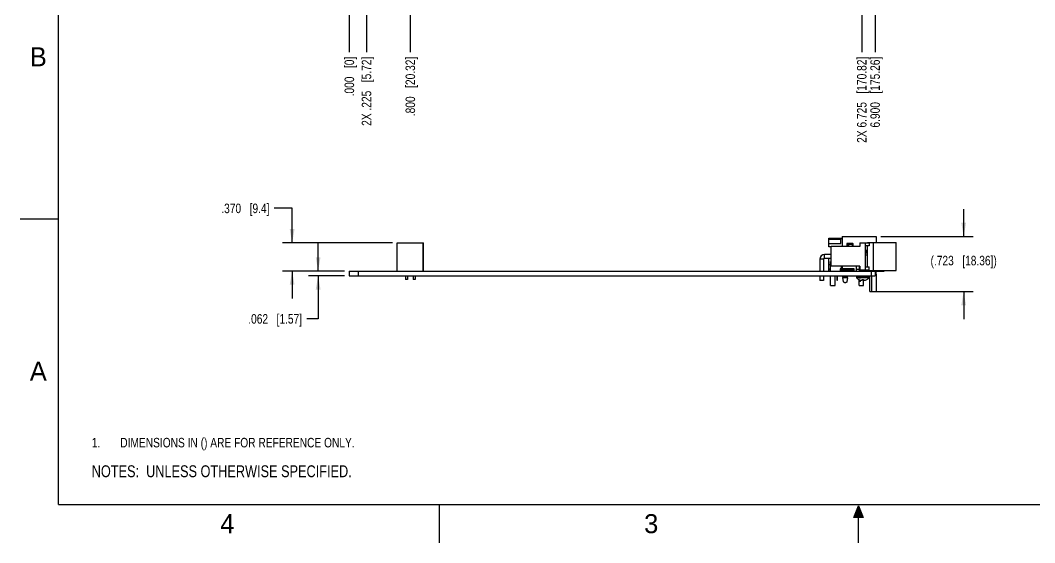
# Model space of a CAD drawing. Header units: inches. Extents: x 0 to 22, y 0 to 17.
# Drawn here: x 0 to 13.31, y 0 to 6.85 of the extents above; entities that cross this region are included whole.
import ezdxf

# ---------------------------------------------------------------- set-up
doc = ezdxf.new("R2010")
doc.units = ezdxf.units.IN
doc.header["$LTSCALE"] = 1.21
doc.header["$MEASUREMENT"] = 0
doc.layers.get('0').update_dxf_attribs({"linetype": 'CONTINUOUS'})
doc.layers.add('DETAIL', color=7, linetype='CONTINUOUS')
doc.layers.add('DIMENSIONS', color=7, linetype='CONTINUOUS')
doc.styles.get("Standard").update_dxf_attribs({"font": 'txt', "width": 0.8})
doc.styles.add('TEXTSTYLE_2', font='txt')
doc.dimstyles.new('DIMSTYLE_1', dxfattribs={"dimtxt": 0.125, "dimasz": 0.18, "dimexe": 0.18, "dimexo": 0.0625, "dimgap": 0.09, "dimtad": 0, "dimtih": 1, "dimtoh": 1, "dimdec": 3, "dimzin": 4, "dimdsep": 46, "dimtxsty": 'STANDARD', "dimblk": '_FILLED', "dimblk1": '_FILLED', "dimblk2": '_FILLED', "dimcen": 0.09, "dimadec": 0, "dimazin": 0, "dimtp": 0.01, "dimtm": 0.01, "dimtfac": 1, "dimtdec": 3, "dimtofl": 0, "dimtmove": 0, "dimatfit": 3, "dimldrblk": '_FILLED', "dimfxl": 1, "dimtolj": 1, "dimtzin": 4, "dimarcsym": 0})
doc.dimstyles.new('DIMSTYLE_2', dxfattribs={"dimtxt": 0.125, "dimasz": 0.18, "dimexe": 0.18, "dimexo": 0.0625, "dimgap": 0.09, "dimtad": 0, "dimtih": 1, "dimtoh": 1, "dimdec": 3, "dimzin": 4, "dimdsep": 46, "dimtxsty": 'STANDARD', "dimblk": '_FILLED', "dimblk1": '_FILLED', "dimblk2": '_FILLED', "dimcen": 0.09, "dimadec": 0, "dimazin": 0, "dimtp": 0.01, "dimtm": 0.01, "dimtfac": 1, "dimtdec": 3, "dimtofl": 0, "dimtmove": 0, "dimatfit": 3, "dimldrblk": '_FILLED', "dimfxl": 1, "dimtolj": 1, "dimtzin": 4, "dimarcsym": 0})

# ---------------------------------------------------------------- blocks, each defined once
blk = doc.blocks.new('_FILLED')
at = {"color": 0, "linetype": 'BYBLOCK'}
blk.add_solid([(0, 0), (-1, 0.174), (-1, -0.174)], dxfattribs=at)
blk = doc.blocks.new('*D0')
at = {"layer": 'DIMENSIONS', "color": 2, "linetype": 'CONTINUOUS'}
for p, q in [((12.381, 4.017), (12.381, 4.377)), ((11.294, 4.017), (12.506, 4.017)), ((11.232, 3.294), (12.506, 3.294)), ((12.381, 3.294), (12.381, 2.934))]:
    blk.add_line(p, q, dxfattribs=at)
at = {"layer": 'DIMENSIONS', "color": 2, "linetype": 'CONTINUOUS', "xscale": 0.18, "yscale": 0.18, "zscale": 0.18}
for p, rotation in [((12.381, 4.017), 270), ((12.381, 3.294), 90)]:
    blk.add_blockref('_FILLED', p, dxfattribs=dict(at, rotation=rotation))
at = {"layer": 'DIMENSIONS', "color": 2, "linetype": 'CONTINUOUS', "insert": (12.381, 3.764), "char_height": 0.125, "width": 1.425, "attachment_point": 2, "line_spacing_factor": 0.9}
blk.add_mtext('(.723{\\Ftxt.shx;\\W1.000000;\\H0.125000; }[18.36])', dxfattribs=at)
blk = doc.blocks.new('*D1')
at = {"layer": 'DIMENSIONS', "color": 2, "linetype": 'CONTINUOUS'}
for p, q in [((3.568, 4.387), (3.332, 4.387)), ((3.568, 3.934), (3.568, 4.387)), ((4.886, 3.934), (3.443, 3.934)), ((4.256, 3.564), (3.443, 3.564)), ((3.568, 3.564), (3.568, 3.204))]:
    blk.add_line(p, q, dxfattribs=at)
at = {"layer": 'DIMENSIONS', "color": 2, "linetype": 'CONTINUOUS', "xscale": 0.18, "yscale": 0.18, "zscale": 0.18}
for p, rotation in [((3.568, 3.934), 270), ((3.568, 3.564), 90)]:
    blk.add_blockref('_FILLED', p, dxfattribs=dict(at, rotation=rotation))
at = {"layer": 'DIMENSIONS', "color": 2, "linetype": 'CONTINUOUS', "insert": (3.27, 4.449), "char_height": 0.125, "width": 1.025, "attachment_point": 3, "line_spacing_factor": 0.9}
blk.add_mtext('.370{\\Ftxt.shx;\\W1.000000;\\H0.125000; }[9.4]', dxfattribs=at)
blk = doc.blocks.new('*D2')
at = {"layer": 'DIMENSIONS', "color": 2, "linetype": 'CONTINUOUS'}
for p, q in [((3.909, 3.564), (3.909, 3.924)), ((4.256, 3.564), (3.784, 3.564)), ((4.256, 3.502), (3.784, 3.502)), ((3.909, 3.502), (3.909, 2.936)), ((3.909, 2.936), (3.76, 2.936))]:
    blk.add_line(p, q, dxfattribs=at)
at = {"layer": 'DIMENSIONS', "color": 2, "linetype": 'CONTINUOUS', "xscale": 0.18, "yscale": 0.18, "zscale": 0.18}
for p, rotation in [((3.909, 3.564), 270), ((3.909, 3.502), 90)]:
    blk.add_blockref('_FILLED', p, dxfattribs=dict(at, rotation=rotation))
at = {"layer": 'DIMENSIONS', "color": 2, "linetype": 'CONTINUOUS', "insert": (3.698, 2.999), "char_height": 0.125, "width": 1.125, "attachment_point": 3, "line_spacing_factor": 0.9}
blk.add_mtext('.062{\\Ftxt.shx;\\W1.000000;\\H0.125000; }[1.57]', dxfattribs=at)
blk = doc.blocks.new('*D5')
at = {"layer": 'DIMENSIONS', "color": 2, "linetype": 'CONTINUOUS'}
blk.add_line((11.218, 7.113), (11.218, 6.438), dxfattribs=at)
at = {"layer": 'DIMENSIONS', "color": 2, "linetype": 'CONTINUOUS', "insert": (11.156, 6.376), "char_height": 0.125, "width": 1.425, "attachment_point": 3, "rotation": 90, "line_spacing_factor": 0.9}
blk.add_mtext('6.900{\\Ftxt.shx;\\W1.000000;\\H0.125000; }[175.26]', dxfattribs=at)
blk = doc.blocks.new('*D6')
at = {"layer": 'DIMENSIONS', "color": 2, "linetype": 'CONTINUOUS'}
blk.add_line((4.318, 7.178), (4.318, 6.438), dxfattribs=at)
at = {"layer": 'DIMENSIONS', "color": 2, "linetype": 'CONTINUOUS', "insert": (4.256, 6.376), "char_height": 0.125, "width": 0.825, "attachment_point": 3, "rotation": 90, "line_spacing_factor": 0.9}
blk.add_mtext('.000{\\Ftxt.shx;\\W1.000000;\\H0.125000; }[0]', dxfattribs=at)
blk = doc.blocks.new('*D13')
at = {"layer": 'DIMENSIONS', "color": 2, "linetype": 'CONTINUOUS'}
blk.add_line((4.543, 7.223), (4.543, 6.438), dxfattribs=at)
at = {"layer": 'DIMENSIONS', "color": 2, "linetype": 'CONTINUOUS', "insert": (4.481, 6.376), "char_height": 0.125, "width": 1.425, "attachment_point": 3, "rotation": 90, "line_spacing_factor": 0.9}
blk.add_mtext('2X .225{\\Ftxt.shx;\\W1.000000;\\H0.125000; }[5.72]', dxfattribs=at)
blk = doc.blocks.new('*D14')
at = {"layer": 'DIMENSIONS', "color": 2, "linetype": 'CONTINUOUS'}
blk.add_line((11.043, 7.223), (11.043, 6.438), dxfattribs=at)
at = {"layer": 'DIMENSIONS', "color": 2, "linetype": 'CONTINUOUS', "insert": (10.981, 6.376), "char_height": 0.125, "width": 1.725, "attachment_point": 3, "rotation": 90, "line_spacing_factor": 0.9}
blk.add_mtext('2X 6.725{\\Ftxt.shx;\\W1.000000;\\H0.125000; }[170.82]', dxfattribs=at)
blk = doc.blocks.new('*D15')
at = {"layer": 'DIMENSIONS', "color": 2, "linetype": 'CONTINUOUS'}
blk.add_line((5.118, 7.493), (5.118, 6.438), dxfattribs=at)
at = {"layer": 'DIMENSIONS', "color": 2, "linetype": 'CONTINUOUS', "insert": (5.056, 6.376), "char_height": 0.125, "width": 1.225, "attachment_point": 3, "rotation": 90, "line_spacing_factor": 0.9}
blk.add_mtext('.800{\\Ftxt.shx;\\W1.000000;\\H0.125000; }[20.32]', dxfattribs=at)
blk = doc.blocks.new('NOTES_HEADER_BL0', base_point=(3.1215, 0.9375))
at = {"layer": 'DETAIL', "color": 2, "linetype": 'CONTINUOUS', "width": 0.8}
blk.add_text('NOTES:  UNLESS OTHERWISE SPECIFIED.', height=0.156, dxfattribs=at).set_placement((0.9375, 0.8595))
blk = doc.blocks.new('DIMS_REF_BL1', base_point=(3.125, 1.312))
at = {"layer": 'DETAIL', "color": 2, "linetype": 'CONTINUOUS', "width": 0.8}
for s, p in [('1.', (0.938, 1.25)), ('DIMENSIONS IN () ARE FOR REFERENCE ONLY.', (1.312, 1.25))]:
    blk.add_text(s, height=0.125, dxfattribs=at).set_placement(p)

msp = doc.modelspace()

# ---------------------------------------------------------------- hatches: boundary and pattern name
at = {"linetype": 'CONTINUOUS'}
msp.add_hatch(color=2, dxfattribs=at).paths.add_polyline_path([(10.9375, 0.3287), (11, 0.485), (11.0625, 0.3287)])

# ---------------------------------------------------------------- linework, layer by layer
at = {"color": 2, "linetype": 'CONTINUOUS'}
for p, q in [((0, 4.25), (0.5, 4.25)), ((5.5, 0), (5.5, 0.5)), ((10.9375, 0.3287), (11, 0.485)), ((11, 0.485), (11.0625, 0.3287)), ((11, 0), (11, 0.485)), ((11.0625, 0.3287), (10.9375, 0.3287))]:
    msp.add_line(p, q, dxfattribs=at)
at = {"color": 7, "linetype": 'CONTINUOUS'}
for p, q in [((10.6131, 3.9974), (10.7863, 3.9974)), ((10.6131, 3.8801), (10.6131, 3.9974)), ((10.7863, 4.0171), (11.2312, 4.0171)), ((10.7863, 4.0171), (10.7863, 3.8853)), ((11.2312, 4.0171), (11.2312, 3.9383)), ((4.9482, 3.5643), (4.9482, 3.9343)), ((4.9482, 3.9343), (5.2932, 3.9343)), ((5.2882, 3.5643), (5.2882, 3.9343)), ((5.2932, 3.5643), (5.2932, 3.9343)), ((10.7863, 3.9876), (10.6131, 3.9876)), ((10.6131, 3.9836), (10.7706, 3.9836)), ((10.6131, 3.925), (10.7706, 3.925)), ((10.6432, 3.8801), (10.6131, 3.8801)), ((11.0182, 3.8853), (10.6432, 3.8853)), ((10.6432, 3.6263), (10.6432, 3.8853)), ((10.7706, 3.925), (10.7706, 3.9836)), ((10.8466, 3.921), (10.8466, 3.8853)), ((10.9162, 3.9114), (10.8505, 3.9114)), ((10.8505, 3.9114), (10.8505, 3.8853)), ((10.9246, 3.9261), (10.8518, 3.9261)), ((10.8702, 3.9114), (10.8702, 3.8853)), ((10.9162, 3.9114), (10.9162, 3.8853)), ((10.9297, 3.8853), (10.9297, 3.921)), ((11.0182, 3.9333), (11.1426, 3.9333)), ((11.0182, 3.9333), (11.0182, 3.8853)), ((11.0902, 3.9333), (11.0902, 3.5783)), ((11.1426, 3.8933), (11.0902, 3.8933)), ((11.1189, 3.9383), (11.4952, 3.9383)), ((11.1189, 3.9333), (11.1189, 3.9383)), ((11.1189, 3.6183), (11.1189, 3.8933)), ((11.1426, 3.9333), (11.1426, 3.8933)), ((11.1979, 3.5733), (11.1979, 3.9383)), ((11.4952, 3.5733), (11.4952, 3.9383)), ((10.6432, 3.7803), (10.5552, 3.7803)), ((10.5552, 3.7303), (10.5552, 3.7803)), ((10.6432, 3.7303), (10.5552, 3.7303)), ((10.6131, 3.5643), (10.6131, 3.7303)), ((10.6365, 3.7935), (10.6365, 3.7803)), ((11.0902, 3.8399), (11.1189, 3.8399)), ((11.1189, 3.8163), (11.0902, 3.8163)), ((11.1189, 3.7966), (11.0902, 3.7966)), ((11.0902, 3.7769), (11.1189, 3.7769)), ((10.5432, 3.7183), (10.4932, 3.7183)), ((10.4932, 3.7183), (10.4932, 3.5643)), ((10.5432, 3.7183), (10.5432, 3.5643)), ((10.6131, 3.6517), (10.6332, 3.6517)), ((10.6332, 3.6893), (10.6432, 3.6893)), ((10.6332, 3.5643), (10.6332, 3.6893)), ((11.0182, 3.6263), (10.6432, 3.6263)), ((10.7722, 3.6263), (10.7722, 3.5643)), ((10.7882, 3.6263), (10.7882, 3.5643)), ((10.975, 3.5643), (10.975, 3.6263)), ((11.0102, 3.6263), (11.0102, 3.5643)), ((11.0182, 3.6263), (11.0182, 3.5783)), ((11.0902, 3.6183), (11.1426, 3.6183)), ((11.1426, 3.5783), (11.1426, 3.6183)), ((4.3182, 3.5643), (4.3182, 3.5023)), ((4.3182, 3.5643), (11.3372, 3.5643)), ((4.3182, 3.5023), (11.2182, 3.5023)), ((4.4332, 3.5643), (4.4332, 3.5023)), ((5.0557, 3.5023), (5.0557, 3.4523)), ((5.0807, 3.5023), (5.0807, 3.4523)), ((5.1557, 3.5023), (5.1557, 3.4523)), ((5.1807, 3.5023), (5.1807, 3.4523)), ((10.4932, 3.5023), (10.4932, 3.4393)), ((10.5432, 3.5023), (10.5432, 3.4393)), ((10.6131, 3.5931), (10.6332, 3.5931)), ((10.6131, 3.5891), (10.6332, 3.5891)), ((10.6332, 3.5793), (10.6131, 3.5793)), ((10.6332, 3.3743), (10.6332, 3.5023)), ((10.6932, 3.3743), (10.6932, 3.5023)), ((10.7152, 3.5023), (10.7152, 3.4458)), ((10.7251, 3.4458), (10.7251, 3.5023)), ((10.7722, 3.5943), (10.7582, 3.5943)), ((10.7582, 3.5943), (10.7582, 3.5643)), ((10.7582, 3.5931), (10.7706, 3.5931)), ((10.7582, 3.5891), (10.7722, 3.5891)), ((10.7722, 3.5793), (10.7582, 3.5793)), ((10.7706, 3.5931), (10.7706, 3.5943)), ((10.9432, 3.5943), (10.7882, 3.5943)), ((10.7882, 3.5816), (10.9432, 3.5816)), ((10.7946, 3.4948), (10.7939, 3.5023)), ((10.7946, 3.4948), (10.8584, 3.4948)), ((10.7958, 3.484), (10.7946, 3.4948)), ((10.8561, 3.4768), (10.7969, 3.4768)), ((10.8055, 3.4259), (10.7969, 3.4768)), ((10.8561, 3.4768), (10.8475, 3.4259)), ((10.8572, 3.484), (10.8584, 3.4948)), ((10.8584, 3.4948), (10.859, 3.5023)), ((10.9432, 3.5793), (10.8663, 3.5793)), ((10.8702, 3.5643), (10.8702, 3.5793)), ((10.9432, 3.5643), (10.9432, 3.5943)), ((10.9741, 3.5023), (10.9741, 3.4806)), ((11.0102, 3.4806), (10.9741, 3.4806)), ((11.0102, 3.584), (10.975, 3.584)), ((11.0102, 3.4735), (10.9771, 3.4735)), ((11.0102, 3.5023), (11.0102, 3.4713)), ((11.0262, 3.4713), (11.0102, 3.4713)), ((11.0182, 3.5783), (11.1426, 3.5783)), ((11.0262, 3.5783), (11.0262, 3.5643)), ((11.0262, 3.5023), (11.0262, 3.4713)), ((11.1411, 3.4806), (11.0262, 3.4806)), ((11.1382, 3.4735), (11.0262, 3.4735)), ((11.1189, 3.5733), (11.1189, 3.5783)), ((11.1189, 3.5733), (11.4952, 3.5733)), ((11.1411, 3.5023), (11.1411, 3.4806)), ((11.1492, 3.2943), (11.1492, 3.5023)), ((11.1682, 3.5643), (11.1682, 3.5023)), ((11.1692, 3.5023), (11.1692, 3.2943)), ((11.2182, 3.5643), (11.2182, 3.5023)), ((11.2332, 3.5243), (11.2332, 3.5643)), ((11.2332, 3.5243), (11.2332, 3.5243)), ((11.2332, 3.5243), (11.2332, 3.2943)), ((11.3372, 3.5733), (11.3372, 3.5643)), ((5.0807, 3.4523), (5.0557, 3.4523)), ((5.1807, 3.4523), (5.1557, 3.4523)), ((10.5432, 3.4393), (10.4932, 3.4393)), ((10.6332, 3.3743), (10.6932, 3.3743)), ((10.7152, 3.4458), (10.7251, 3.4458)), ((11.0056, 3.4528), (11.0058, 3.4531)), ((11.0082, 3.3743), (11.0082, 3.452)), ((11.0082, 3.3743), (11.0682, 3.3743)), ((11.0117, 3.4503), (11.017, 3.4305)), ((11.017, 3.4305), (11.0274, 3.4305)), ((11.0274, 3.4305), (11.0311, 3.4443)), ((11.0491, 3.4528), (11.0492, 3.4531)), ((11.0491, 3.4461), (11.0491, 3.4528)), ((11.0661, 3.4531), (11.0661, 3.4528)), ((11.0661, 3.4528), (11.0661, 3.4461)), ((11.0682, 3.3743), (11.0682, 3.4453)), ((11.1095, 3.4531), (11.1096, 3.4528)), ((11.1492, 3.2943), (11.2332, 3.2943))]:
    msp.add_line(p, q, dxfattribs=at)
at = {"color": 7, "linetype": 'CONTINUOUS', "const_width": 0.02}
for points in [[(0.5, 16.5), (0.5, 0.5)], [(0.5, 0.5), (21.5, 0.5)]]:
    msp.add_lwpolyline(points, dxfattribs=at)
at = {"color": 7, "linetype": 'CONTINUOUS'}
for centre, radius, start, end in [((10.8518, 3.921), 0.00512, 90, 180), ((10.9246, 3.921), 0.00512, 0, 90), ((10.5552, 3.7183), 0.062, 90, 180), ((10.5552, 3.7183), 0.012, 90, 180), ((10.6562, 3.7935), 0.0197, 131.42935, 180), ((11.0476, 3.5187), 0.2542, 187.83472, 189.48042), ((10.6054, 3.5186), 0.2541, 350.5202, 352.16638), ((10.9841, 3.4806), 0.01, 180, 225.19269), ((11.0576, 3.5546), 0.1143, 225.19269, 242.93771), ((11.0576, 3.5546), 0.1143, 297.06229, 314.80731), ((11.1311, 3.4806), 0.01, 314.80731, 360), ((11.0576, 3.5555), 0.1147, 243.15274, 243.44896), ((11.0576, 3.5546), 0.114, 243.2508, 252.1171), ((11.0453, 3.5277), 0.0846, 254.46708, 266.02766), ((11.0576, 3.5876), 0.1348, 266.39607, 273.60393), ((11.07, 3.5277), 0.0846, 273.97234, 285.53292), ((11.0576, 3.5546), 0.114, 287.8829, 296.7492), ((11.0577, 3.5555), 0.1147, 296.55103, 296.84726)]:
    msp.add_arc(centre, radius, start, end, dxfattribs=at)
for centre, major_axis, start_param, end_param in [((10.7831, 3.5816), (-0.0069, 0.05), -1.9326947, -1.8743533), ((10.8699, 3.5816), (0.0069, 0.05), -4.703579, -4.3497191)]:
    msp.add_ellipse(centre, major_axis=major_axis, ratio=0.0637049, start_param=start_param, end_param=end_param, dxfattribs=at)
for points, knots in [([(10.8475, 3.4259), (10.8474, 3.4254), (10.8472, 3.4243), (10.8466, 3.4226), (10.8459, 3.421), (10.8451, 3.4195), (10.8441, 3.418), (10.843, 3.4167), (10.8417, 3.4154), (10.8403, 3.4142), (10.8389, 3.4132), (10.8373, 3.4122), (10.8356, 3.4114), (10.8333, 3.4106), (10.8302, 3.4098), (10.8265, 3.4095), (10.8227, 3.4098), (10.8197, 3.4106), (10.8173, 3.4114), (10.8157, 3.4122), (10.8141, 3.4132), (10.8126, 3.4142), (10.8112, 3.4154), (10.81, 3.4167), (10.8089, 3.418), (10.8079, 3.4195), (10.807, 3.421), (10.8063, 3.4226), (10.8058, 3.4243), (10.8056, 3.4254), (10.8055, 3.4259)], [0, 0, 0, 0, 0.0296378, 0.0594092, 0.0893557, 0.1195137, 0.1499119, 0.1805708, 0.2115024, 0.2427099, 0.2741879, 0.3059227, 0.337893, 0.3700706, 0.4348529, 0.5, 0.5651471, 0.6299294, 0.662107, 0.6940773, 0.7258121, 0.7572901, 0.7884976, 0.8194292, 0.8500881, 0.8804863, 0.9106443, 0.9405908, 0.9703622, 1, 1, 1, 1]), ([(11.0394, 3.4433), (11.0403, 3.4434), (11.0419, 3.4436), (11.0444, 3.4442), (11.0468, 3.4451), (11.0484, 3.4458), (11.0491, 3.4461)], [0, 0, 0, 0, 0.2439144, 0.4910587, 0.7426986, 1, 1, 1, 1]), ([(11.0661, 3.4461), (11.0669, 3.4458), (11.0685, 3.4451), (11.0709, 3.4442), (11.0734, 3.4436), (11.075, 3.4434), (11.0758, 3.4433)], [0, 0, 0, 0, 0.2573014, 0.5089413, 0.7560856, 1, 1, 1, 1])]:
    msp.add_open_spline(points, degree=3, knots=knots, dxfattribs=at)

# ---------------------------------------------------------------- block references
at = {"layer": 'DETAIL', "color": 2, "linetype": 'CONTINUOUS'}
for name, p in [('DIMS_REF_BL1', (3.1251, 1.3124)), ('NOTES_HEADER_BL0', (3.1215, 0.9375))]:
    msp.add_blockref(name, p, dxfattribs=at)

# ---------------------------------------------------------------- texts
at = {"color": 2, "linetype": 'CONTINUOUS', "char_height": 0.25, "width": 0.25, "attachment_point": 1, "line_spacing_factor": 0.9, "style": 'TEXTSTYLE_2'}
for s, insert in [('B', (0.125, 6.5)), ('A', (0.125, 2.375)), ('4', (2.625, 0.375)), ('3', (8.1875, 0.375))]:
    msp.add_mtext(s, dxfattribs=dict(at, insert=insert))

# ---------------------------------------------------------------- dimensions: what is measured, and where the dimension line sits
at = {"layer": 'DIMENSIONS', "color": 2, "linetype": 'CONTINUOUS'}
for feature_location, offset, origin, picture, middle in [((5.1182, 7.4931), (0, -1.055), (4.3182, 7.5556), '*D15', (5.2526, 5.5396)), ((4.3181796875, 7.1780864258), (0, -0.74), (4.3181796875, 7.2405864258), '*D6', (4.4301980915, 5.7395872599)), ((11.2182, 7.1131), (0, -0.675), (4.3182, 7.2406), '*D5', (11.375, 5.3949))]:
    dim = msp.add_ordinate_dim(feature_location=feature_location, offset=offset, dtype=1, origin=origin, dimstyle='DIMSTYLE_2', dxfattribs=at)
    dim.commit()
    dim.dimension.update_dxf_attribs({"geometry": picture, "text_midpoint": middle})
for feature_location, picture, middle in [((4.5432, 7.223), '*D13', (4.6552, 5.4843)), ((11.0432, 7.223), '*D14', (11.2, 5.3343))]:
    dim = msp.add_ordinate_dim(feature_location=feature_location, offset=(0, -0.7849), dtype=1, origin=(4.3182, 7.2855), text='2X <>', dimstyle='DIMSTYLE_2', dxfattribs=at)
    dim.commit()
    dim.dimension.update_dxf_attribs({"geometry": picture, "text_midpoint": middle})
for base, p2, angle, picture, middle in [((3.5682, 3.9343), (4.8857, 3.9343), 90, '*D1', (2.5074, 4.3865)), ((3.9088, 3.5023), (4.2557, 3.5023), 270, '*D2', (2.8852, 2.9365))]:
    dim = msp.add_linear_dim(base=base, p1=(4.2557, 3.5643), p2=p2, angle=angle, dimstyle='DIMSTYLE_1', dxfattribs=at)
    dim.commit()
    dim.dimension.update_dxf_attribs({"geometry": picture, "text_midpoint": middle, "dimtype": 160})
dim = msp.add_linear_dim(base=(12.3807, 3.2943), p1=(11.2937, 4.0171), p2=(11.2317, 3.2943), angle=270, text='(<>)', dimstyle='DIMSTYLE_1', dxfattribs=at)
dim.commit()
dim.dimension.update_dxf_attribs({"geometry": '*D0', "text_midpoint": (12.3057, 3.7018), "dimtype": 160})

doc.saveas('drawing.dxf')
